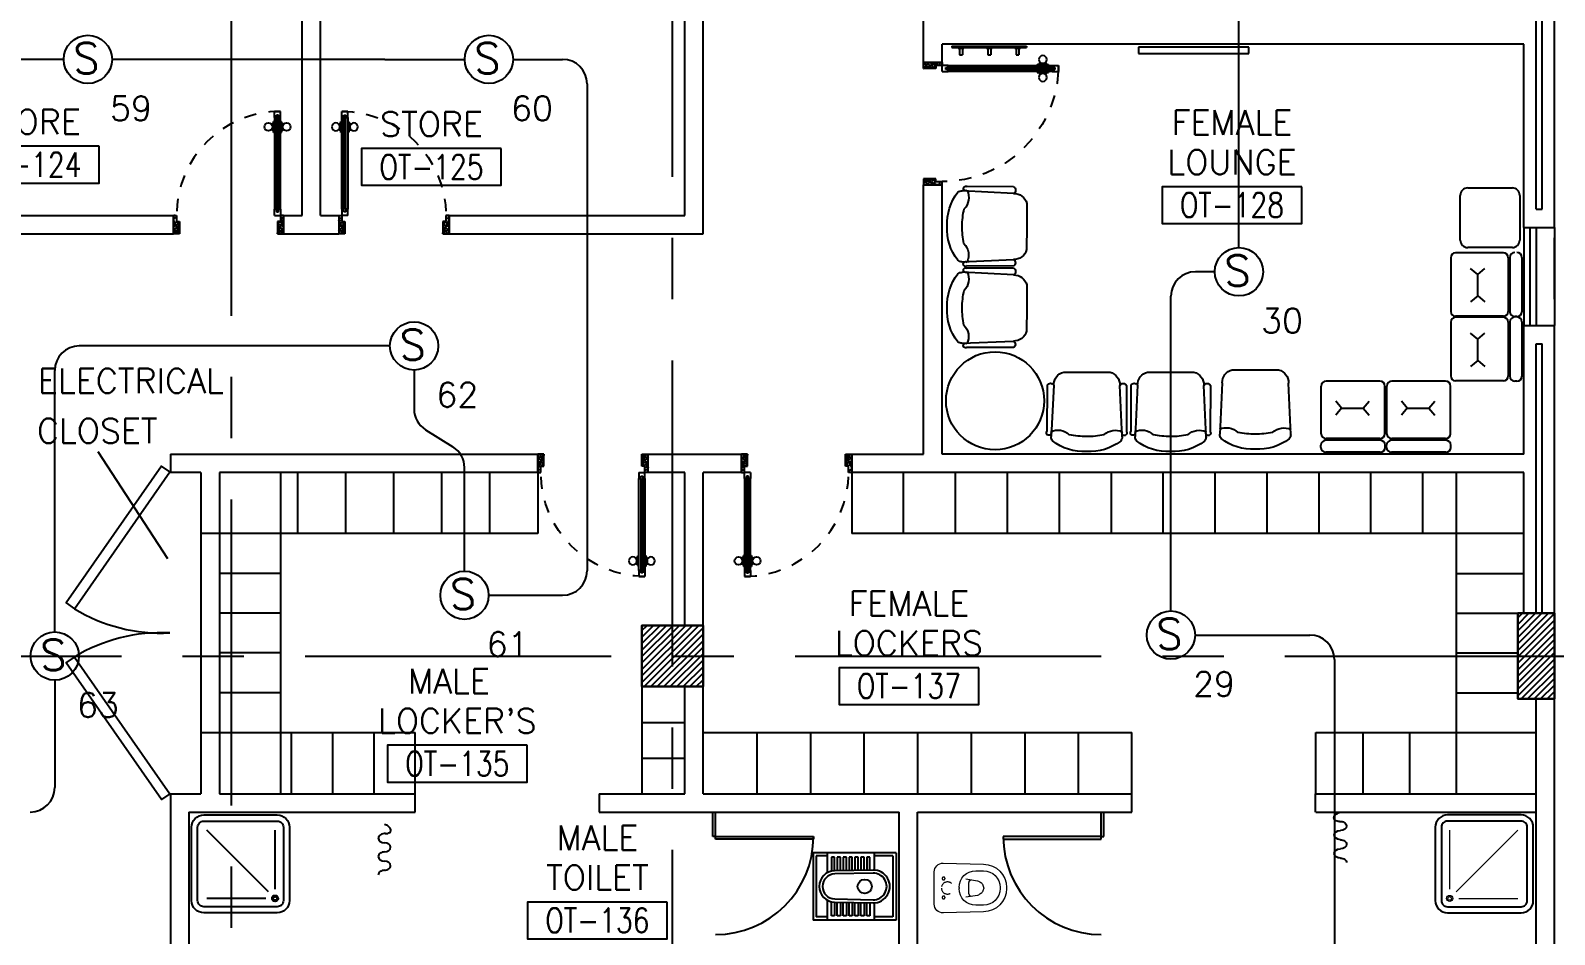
# Model space of a CAD drawing. Extents: x -0.4 to 91.9, y -1.1 to 78.4.
# Drawn here: x 30.11 to 42.55, y 40.7 to 48.08 of the extents above; entities that cross this region are included whole.
import ezdxf
from ezdxf.enums import TextEntityAlignment as Align

# ---------------------------------------------------------------- set-up
doc = ezdxf.new("R2010")
doc.units = 0
doc.header["$MEASUREMENT"] = 0
for name, pattern in [('CENTERX2', [4, 2.5, -0.5, 0.5, -0.5]), ('HIDDEN', [0.375, 0.25, -0.125]), ('HIDDEN2', [0.1875, 0.125, -0.0625])]:
    doc.linetypes.add(name, pattern=pattern)
doc.layers.get('0').update_dxf_attribs({"color": 11, "linetype": 'CONTINUOUS'})
for name, color, linetype in [('AXES', 11, 'CENTERX2'), ('COL', 11, 'CONTINUOUS'), ('CURT', 11, 'CONTINUOUS'), ('DOOR', 11, 'CONTINUOUS'), ('E-FIRE', 4, 'CONTINUOUS'), ('E-TEXT', 4, 'CONTINUOUS'), ('E-WIRE', 4, 'CONTINUOUS'), ('Ele', 11, 'CONTINUOUS'), ('FIX', 11, 'CONTINUOUS'), ('HAT', 11, 'CONTINUOUS'), ('INSUL', 11, 'CONTINUOUS'), ('Locker', 11, 'CONTINUOUS'), ('NON-MEDICAL', 11, 'CONTINUOUS'), ('PART', 11, 'CONTINUOUS'), ('RM-BOX', 11, 'CONTINUOUS'), ('RM-NAME', 11, 'CONTINUOUS'), ('RM-NO', 11, 'CONTINUOUS'), ('WALL', 11, 'CONTINUOUS'), ('WIN', 11, 'CONTINUOUS')]:
    doc.layers.add(name, color=color, linetype=linetype)
doc.styles.add('ROMANS', font='ROMANS.shx', dxfattribs={"width": 0.6})

# ---------------------------------------------------------------- blocks, each defined once
blk = doc.blocks.new('RM1')
at = {"layer": 'RM-BOX'}
blk.add_lwpolyline([(570, -200), (-570, -200), (-570, -500), (570, -500)], close=True, dxfattribs=at)
at = {"layer": 'RM-NAME', "style": 'ROMANS'}
for tag, p in [('ROOMNAME1', (0, 324)), ('ROOMNAME2', (0, 0))]:
    blk.add_attdef(tag, text='', height=200, dxfattribs=at).set_placement(p, align=Align.MIDDLE)
at = {"layer": 'RM-NO', "style": 'ROMANS', "width": 0.8}
blk.add_attdef('ROOMNO', text='', height=200, dxfattribs=at).set_placement((0, -350), align=Align.MIDDLE)
blk = doc.blocks.new('DOOR90')
at = {"layer": 'DOOR', "color": 0, "linetype": 'ByBlock'}
for p, q in [((-150, 0), (-150, -25)), ((-150, 0), (0, 0)), ((0, -50), (0, 0)), ((-1000, -25), (-1000, -75)), ((-1000, -75), (-1000, -25)), ((-950, -25), (-1000, -25)), ((-950, -75), (-1000, -75)), ((-970, -42), (-970, -58)), ((-950, -42), (-970, -42)), ((-950, -58), (-970, -58)), ((-950, -25), (-950, -42)), ((-950, -58), (-950, -75)), ((-918, -25), (-918, -18)), ((-828, -18), (-918, -18)), ((-918, -75), (-918, -82)), ((-828, -82), (-918, -82)), ((-905, -18), (-905, -9)), ((-905, -9), (-840, -9)), ((-905, -18), (-840, -18)), ((-905, -82), (-905, -91)), ((-905, -82), (-840, -82)), ((-905, -91), (-840, -91)), ((-840, -18), (-840, -9)), ((-840, -82), (-840, -91)), ((-828, -25), (-828, -18)), ((-828, -75), (-828, -82)), ((-200, -42), (-200, -25)), ((-200, -25), (-150, -25)), ((-180, -42), (-200, -42)), ((-200, -75), (-200, -58)), ((-200, -58), (-180, -58)), ((-150, -75), (-200, -75)), ((-180, -58), (-180, -42)), ((-150, -75), (-150, -25)), ((-150, -25), (-100, -25)), ((-100, -25), (-100, -50)), ((-100, -50), (0, -50)), ((-100, -850), (0, -850)), ((-100, -875), (-100, -850)), ((0, -850), (0, -900)), ((-150, -900), (-150, -875)), ((-150, -875), (-100, -875)), ((0, -900), (-150, -900)), ((-150, -900), (0, -900))]:
    blk.add_line(p, q, dxfattribs=at)
at = {"layer": 'DOOR', "color": 9, "linetype": 'ByBlock'}
for p, q in [((0, -50), (-114, 0)), ((0, -50), (-40, 0)), ((0, -50), (-100, -37)), ((0, -850), (-114, -900)), ((0, -850), (-100, -863)), ((0, -850), (-40, -900))]:
    blk.add_line(p, q, dxfattribs=at)
at = {"layer": 'DOOR', "linetype": 'ByBlock'}
for p, q in [((-200, -25), (-950, -25)), ((-200, -42), (-950, -42)), ((-200, -58), (-950, -58)), ((-950, -75), (-200, -75))]:
    blk.add_line(p, q, dxfattribs=at)
at = {"layer": 'DOOR', "color": 0, "linetype": 'ByBlock'}
for centre in [(-873, 24), (-873, -124)]:
    blk.add_circle(centre, 32.4, dxfattribs=at)
at = {"layer": 'DOOR', "color": 9, "linetype": 'ByBlock'}
for centre, radius, start, end in [((0, -50), 154, 161.1053, 166.2858), ((0, -50), 134, 158.1598, 169.28), ((0, -50), 94.4, 148.0182, 180), ((0, -50), 74.4, 137.7764, 180), ((0, -50), 114, 154.0838, 167.3774), ((0, -50), 54.4, 113.2074, 180), ((0, -50), 34.4, 90, 180), ((0, -50), 14.4, 90, 180), ((0, -850), 94.4, 180, 211.9818), ((0, -850), 74.4, 180, 222.2236), ((0, -850), 54.4, 180, 246.7926), ((0, -850), 34.4, 180, 270), ((0, -850), 14.4, 180, 270), ((0, -850), 154, 193.7142, 198.8947), ((0, -850), 134, 190.72, 201.8402)]:
    blk.add_arc(centre, radius, start, end, dxfattribs=at)
at = {"layer": 'DOOR', "linetype": 'HIDDEN', "ltscale": 0.5}
blk.add_arc((-150, -25), 850, 180, 270, dxfattribs=at)
blk = doc.blocks.new('*X64')
at = {"color": 0}
for p, q in [((42139, 155524), (42605, 155990)), ((42139, 155577), (42552, 155990)), ((42139, 155630), (42499, 155990)), ((42139, 155683), (42446, 155990)), ((42139, 155736), (42393, 155990)), ((42139, 155789), (42340, 155990)), ((42139, 155842), (42287, 155990)), ((42139, 155895), (42234, 155990)), ((42139, 155948), (42181, 155990)), ((42158, 155490), (42639, 155971)), ((42211, 155490), (42639, 155918)), ((42264, 155490), (42639, 155865)), ((42317, 155490), (42639, 155812)), ((42370, 155490), (42639, 155759)), ((42423, 155490), (42639, 155706)), ((42476, 155490), (42639, 155653)), ((42529, 155490), (42639, 155600)), ((42582, 155490), (42639, 155546)), ((42635, 155490), (42639, 155493))]:
    blk.add_line(p, q, dxfattribs=at)
blk = doc.blocks.new('COL50')
at = {"layer": 'COL'}
blk.add_lwpolyline([(-250, 250), (-250, -250), (250, -250), (250, 250)], close=True, dxfattribs=at)
blk = doc.blocks.new('A$C5C5B3FF0')
at = {"layer": 'CURT'}
for centre, major_axis, start_param, end_param in [((25, 356), (-79.1, 0), 3.926991, 4.390638), ((63, 366), (-39.1, 0), 1.419382, 3.463343), ((25, 356), (79.1, 0), 0.321751, 0.785398), ((50, 300), (49.5, 0), 1.419382, 3.141593), ((50, 300), (50, 0), 3.141593, 4.712389), ((50, 225), (-50, 0), 3.141593, 4.712389), ((50, 150), (50, 0), 1.570796, 3.141593), ((50, 150), (50, 0), 3.141593, 4.712389), ((50, 225), (50, 0), 4.712389, 6.283185), ((50, 0), (50, 0), 1.570796, 3.141593), ((50, 75), (50, 0), 0, 1.570796), ((50, 75), (-50, 0), 1.570796, 3.141593)]:
    blk.add_ellipse(centre, major_axis=major_axis, ratio=0.75, start_param=start_param, end_param=end_param, dxfattribs=at)
blk = doc.blocks.new('C11')
at = {"layer": 'HAT'}
h = blk.add_hatch(dxfattribs=at)
h.set_pattern_fill('ANSI31', color=256, scale=300, style=0)
h.set_pattern_definition([(45, (-248556.182, -75061.005), (-26.5165043, 26.5165043), [])])
h.paths.add_polyline_path([(300, 700), (0, 700), (0, 350), (300, 350)])
h.paths.add_polyline_path([(300, 350), (0, 350), (0, 0), (300, 0)])
at = {"layer": 'COL'}
blk.add_lwpolyline([(300, 700), (300, 0), (0, 0), (0, 700)], close=True, dxfattribs=at)
blk = doc.blocks.new('SHR1')
at = {"layer": 'FIX'}
for p, q in [((-196, 196), (-700, 700)), ((-143, 218), (-143, 700)), ((-218, 143), (-700, 143))]:
    blk.add_line(p, q, dxfattribs=at)
for points in [[(-825, 125), (-825, 725, -0.414214), (-725, 825), (-125, 825, -0.414214), (-25, 725), (-25, 125, -0.414214), (-125, 25), (-725, 25, -0.414214)], [(-775, 125), (-775, 725, -0.414214), (-725, 775), (-125, 775, -0.414214), (-75, 725), (-75, 125, -0.414214), (-125, 75), (-725, 75, -0.414214)]]:
    blk.add_lwpolyline(points, format="xyb", close=True, dxfattribs=at)
for radius in [25, 15]:
    blk.add_circle((-143, 143), radius, dxfattribs=at)
blk = doc.blocks.new('A$C51047138')
at = {"layer": 'FIX'}
for p, q in [((678, 550), (0, 550)), ((0, 550), (0, 0)), ((115, 524), (26, 524)), ((26, 524), (26, 26)), ((115, 524), (26, 524)), ((115, 550), (115, 386)), ((150, 515), (150, 400)), ((176, 515), (150, 515)), ((176, 403), (176, 515)), ((198, 515), (198, 403)), ((224, 515), (198, 515)), ((224, 404), (224, 515)), ((246, 515), (246, 404)), ((272, 515), (246, 515)), ((272, 405), (272, 515)), ((294, 515), (294, 405)), ((320, 515), (294, 515)), ((320, 406), (320, 515)), ((342, 515), (342, 406)), ((368, 515), (342, 515)), ((368, 407), (368, 515)), ((390, 515), (390, 407)), ((416, 515), (390, 515)), ((416, 408), (416, 515)), ((438, 515), (438, 408)), ((464, 515), (438, 515)), ((464, 409), (464, 515)), ((499, 550), (499, 409)), ((652, 524), (499, 524)), ((652, 524), (652, 26)), ((678, 550), (678, 0)), ((51, 275), (51, 275)), ((115, 164), (115, 0)), ((150, 35), (150, 150)), ((176, 147), (176, 35)), ((198, 35), (198, 147)), ((224, 146), (224, 35)), ((246, 35), (246, 146)), ((272, 145), (272, 35)), ((294, 35), (294, 145)), ((320, 144), (320, 35)), ((342, 35), (342, 144)), ((368, 143), (368, 35)), ((390, 35), (390, 143)), ((416, 142), (416, 35)), ((438, 35), (438, 142)), ((464, 141), (464, 35)), ((499, 141), (499, 0)), ((115, 26), (26, 26)), ((115, 26), (26, 26)), ((176, 35), (150, 35)), ((224, 35), (198, 35)), ((272, 35), (246, 35)), ((320, 35), (294, 35)), ((368, 35), (342, 35)), ((416, 35), (390, 35)), ((464, 35), (438, 35)), ((652, 26), (499, 26)), ((678, 0), (0, 0))]:
    blk.add_line(p, q, dxfattribs=at)
for points in [[(490, 409), (176, 403, 0.979796), (176, 147), (490, 141)], [(490, 384), (177, 377, 0.979796), (177, 173), (490, 166)], [(490, 141, 1.020621), (490, 409, 1.020621)], [(490, 166, 1.020621), (490, 384, 1.020621)]]:
    blk.add_lwpolyline(points, format="xyb", dxfattribs=at)
blk.add_circle((422, 275), 57.8, dxfattribs=at)
blk = doc.blocks.new('WC1')
at = {"layer": 'FIX', "lineweight": 20}
for p, q in [((-210, 204), (-538, 194)), ((-475, 141), (-538, 141)), ((-727, 5), (-727, -5)), ((-674, 5), (-674, -5)), ((-534, 24), (-540, 0)), ((-540, 0), (-534, -24)), ((-395, 76), (-490, 60)), ((-339, 5), (-339, -5)), ((-490, -60), (-395, -76)), ((-538, -141), (-475, -141)), ((-538, -194), (-210, -204))]:
    blk.add_line(p, q, dxfattribs=at)
at = {"layer": 'FIX', "linetype": 'Continuous', "lineweight": 20}
blk.add_line((-420, -47), (-420, 45), dxfattribs=at)
at = {"layer": 'FIX', "lineweight": 20}
blk.add_lwpolyline([(-213, -204), (-210, -204, 0.414214), (-137, -131), (-137, 0), (-137, 131, 0.414214), (-210, 204)], format="xyb", dxfattribs=at)
at = {"layer": 'FIX', "linetype": 'HIDDEN2', "lineweight": 20, "ltscale": 0.3}
blk.add_circle((-245, 0), 49.8, dxfattribs=at)
at = {"layer": 'FIX', "linetype": 'HIDDEN', "lineweight": 20, "ltscale": 0.05}
for centre in [(-213, 78), (-213, -77)]:
    blk.add_circle(centre, 11.6, dxfattribs=at)
at = {"layer": 'FIX', "lineweight": 20}
for centre, radius, start, end in [((-538, 5), 189, 90, 180), ((-538, 5), 136, 90, 180), ((-475, 5), 136, 360, 90), ((-473, -7), 68.2, 128.9242, 152.8468), ((-464, -18), 82, 108.496, 128.9242), ((-538, -5), 189, 180, 270), ((-538, -5), 136, 180, 270), ((-473, 7), 68.2, 207.1532, 231.0758), ((-464, 18), 82, 231.0758, 251.504), ((-475, -5), 136, 270, 0)]:
    blk.add_arc(centre, radius, start, end, dxfattribs=at)
at = {"layer": 'FIX', "linetype": 'Continuous', "lineweight": 20}
for centre, start, end in [((-443, 46), 357.6662, 91.6121), ((-442, -46), 268.3879, 2.3338)]:
    blk.add_arc(centre, 22.3, start, end, dxfattribs=at)
blk = doc.blocks.new('DOOR-10')
at = {"layer": 'DOOR', "color": 0, "linetype": 'ByBlock'}
for p, q in [((-83, 1005), (-92, 1005)), ((-92, 1005), (-92, 940)), ((-76, 1018), (-83, 1018)), ((-83, 928), (-83, 1018)), ((-83, 1005), (-83, 940)), ((-26, 1100), (-76, 1100)), ((-76, 1100), (-26, 1100)), ((-76, 1050), (-76, 1100)), ((-59, 1050), (-76, 1050)), ((-43, 1070), (-59, 1070)), ((-59, 1050), (-59, 1070)), ((-43, 1050), (-43, 1070)), ((-26, 1050), (-43, 1050)), ((-26, 1050), (-26, 1100)), ((-26, 1018), (-18, 1018)), ((-18, 928), (-18, 1018)), ((-18, 1005), (-9, 1005)), ((-18, 1005), (-18, 940)), ((-9, 1005), (-9, 940)), ((-83, 940), (-92, 940)), ((-76, 928), (-83, 928)), ((-26, 928), (-18, 928)), ((-18, 940), (-9, 940)), ((-1001, 0), (-1001, 150)), ((-1001, 150), (-976, 150)), ((-1001, 150), (-1001, 0)), ((-976, 150), (-976, 100)), ((-76, 200), (-59, 200)), ((-76, 150), (-76, 200)), ((-76, 150), (-26, 150)), ((-59, 200), (-59, 180)), ((-59, 180), (-43, 180)), ((-43, 200), (-26, 200)), ((-43, 180), (-43, 200)), ((-26, 200), (-26, 150)), ((-1, 150), (-26, 150)), ((-26, 150), (-26, 100)), ((-951, 0), (-1001, 0)), ((-976, 100), (-951, 100)), ((-951, 100), (-951, 0)), ((-51, 100), (-51, 0)), ((-26, 100), (-51, 100)), ((-51, 0), (-1, 0))]:
    blk.add_line(p, q, dxfattribs=at)
at = {"layer": 'DOOR', "linetype": 'ByBlock'}
for p, q in [((-76, 1050), (-76, 200)), ((-59, 200), (-59, 1050)), ((-43, 200), (-43, 1050)), ((-26, 200), (-26, 1050))]:
    blk.add_line(p, q, dxfattribs=at)
at = {"layer": 'DOOR', "color": 9, "linetype": 'ByBlock'}
for p, q in [((-1, 0), (-1, 150)), ((-951, 0), (-1001, 114)), ((-951, 0), (-1001, 40)), ((-951, 0), (-964, 100)), ((-51, 0), (-1, 114)), ((-51, 0), (-37, 100)), ((-51, 0), (-1, 40))]:
    blk.add_line(p, q, dxfattribs=at)
at = {"layer": 'DOOR', "color": 0, "linetype": 'ByBlock'}
for centre in [(-124, 973), (23, 973)]:
    blk.add_circle(centre, 32.4, dxfattribs=at)
at = {"layer": 'DOOR', "linetype": 'HIDDEN', "ltscale": 0.5}
blk.add_arc((-23, 149), 952, 93.1482, 179.9482, dxfattribs=at)
at = {"layer": 'DOOR', "color": 9, "linetype": 'ByBlock'}
for centre, radius, start, end in [((-951, 0), 154, 103.7142, 108.8947), ((-951, 0), 134, 100.72, 111.8402), ((-51, 0), 134, 68.1598, 79.28), ((-51, 0), 154, 71.1053, 76.2858), ((-951, 0), 94.4, 90, 121.9818), ((-951, 0), 74.4, 90, 132.2236), ((-951, 0), 54.4, 90, 156.7926), ((-951, 0), 34.4, 90, 180), ((-951, 0), 14.4, 90, 180), ((-51, 0), 94.4, 58.0182, 90), ((-51, 0), 74.4, 47.7764, 90), ((-51, 0), 54.4, 23.2074, 90), ((-51, 0), 34.4, 0, 90), ((-51, 0), 14.4, 0, 90), ((-51, 0), 114, 64.0838, 77.3774)]:
    blk.add_arc(centre, radius, start, end, dxfattribs=at)
blk = doc.blocks.new('S')
at = {"layer": 'E-FIRE'}
blk.add_circle((0, 0), 197, dxfattribs=at)
at = {"layer": 'E-FIRE', "color": 3, "style": 'ROMANS'}
blk.add_text('S', height=250, dxfattribs=at).set_placement((-119, -115))

msp = doc.modelspace()

# ---------------------------------------------------------------- linework, layer by layer
at = {"layer": 'AXES'}
for p, q in [((35.35, -1.1143), (35.35, 77.6984)), ((42.55, -1.1143), (42.55, 77.3484)), ((31.75, 5.75), (31.75, 64.57)), ((0.35, 42.97), (68.39, 42.97))]:
    msp.add_line(p, q, dxfattribs=at)
at = {"layer": 'E-WIRE', "color": 4, "linetype": 'ByBlock'}
for p, q in [((39.9741, 46.3063), (39.9741, 49.4699)), ((30.3798, 47.8444), (28.3399, 47.8444)), ((33.0017, 47.8444), (30.7804, 47.8444)), ((33.0017, 47.8444), (33.6536, 47.8444)), ((34.0477, 47.8444), (34.4529, 47.8444)), ((34.6529, 47.6444), (34.6529, 43.6668)), ((39.777, 46.1093), (39.6187, 46.1093))]:
    msp.add_line(p, q, dxfattribs=at)
at = {"layer": 'E-WIRE', "linetype": 'ByBlock', "ltscale": 0.3}
for p, q in [((39.4187, 43.3386), (39.4187, 45.9093)), ((33.24, 45.3068), (33.24, 44.9882)), ((33.3339, 44.8187), (33.5576, 44.6788)), ((30.3067, 42.7729), (30.3067, 41.8949))]:
    msp.add_line(p, q, dxfattribs=at)
at = {"layer": 'E-WIRE', "color": 4, "linetype": 'ByBlock', "ltscale": 0.3}
for p, q in [((33.0429, 45.5039), (30.5067, 45.5039)), ((30.3067, 43.1671), (30.3067, 45.3039)), ((33.6515, 43.6639), (33.6515, 44.5092)), ((33.8486, 43.4668), (34.4529, 43.4668))]:
    msp.add_line(p, q, dxfattribs=at)
at = {"layer": 'E-WIRE', "color": 4}
for p, q in [((39.6157, 43.1415), (40.5538, 43.1415)), ((40.7538, 42.9415), (40.7538, 35.4346))]:
    msp.add_line(p, q, dxfattribs=at)
at = {"layer": 'E-WIRE', "color": 4, "linetype": 'ByBlock'}
for centre, start, end in [((34.4529, 47.6444), 0, 90), ((34.4529, 43.6668), 270, 0)]:
    msp.add_arc(centre, 0.2, start, end, dxfattribs=at)
at = {"layer": 'E-WIRE', "linetype": 'ByBlock'}
msp.add_arc((39.6187, 45.9093), 0.2, 90, 180, dxfattribs=at)
at = {"layer": 'E-WIRE', "color": 4, "linetype": 'ByBlock', "ltscale": 0.3}
msp.add_arc((30.5067, 45.3039), 0.2, 90, 180, dxfattribs=at)
at = {"layer": 'E-WIRE', "linetype": 'ByBlock', "ltscale": 0.3}
for centre, start, end in [((33.44, 44.9882), 180, 237.97277), ((33.4515, 44.5092), 0, 57.97277), ((30.1067, 41.8949), 270, 0)]:
    msp.add_arc(centre, 0.2, start, end, dxfattribs=at)
at = {"layer": 'E-WIRE', "color": 4}
msp.add_arc((40.5538, 42.9415), 0.2, 0, 90, dxfattribs=at)
at = {"layer": 'Ele', "color": 0, "linetype": 'ByBlock', "ltscale": 0.3}
msp.add_line((32.2375, 42.345), (32.2375, 41.845), dxfattribs=at)
at = {"layer": 'FIX', "lineweight": 20}
for p, q in [((41.6947, 41.0647), (41.6947, 41.547)), ((41.7477, 41.0427), (42.252, 41.547)), ((41.7697, 40.9897), (42.252, 40.9897))]:
    msp.add_line(p, q, dxfattribs=at)
at = {"layer": 'FIX'}
for points in [[(42.377, 40.972), (42.377, 41.572, 0.4142136), (42.277, 41.672), (41.677, 41.672, 0.4142136), (41.577, 41.572), (41.577, 40.972, 0.4142136), (41.677, 40.872), (42.277, 40.872, 0.4142136)], [(42.327, 40.972), (42.327, 41.572, 0.4142136), (42.277, 41.622), (41.677, 41.622, 0.4142136), (41.627, 41.572), (41.627, 40.972, 0.4142136), (41.677, 40.922), (42.277, 40.922, 0.4142136)]]:
    msp.add_lwpolyline(points, format="xyb", close=True, dxfattribs=at)
at = {"layer": 'FIX', "lineweight": 20}
for radius in [0.025, 0.025, 0.015, 0.015]:
    msp.add_circle((41.6947, 40.9897), radius, dxfattribs=at)
at = {"layer": 'INSUL'}
for p, q in [((42.4, 46.62), (42.4, 48.42)), ((42.45, 46.62), (42.45, 48.42)), ((42.4, 46.62), (42.45, 46.62)), ((42.4, 43.32), (42.4, 45.52)), ((42.4, 45.52), (42.45, 45.52)), ((42.45, 43.32), (42.45, 45.52))]:
    msp.add_line(p, q, dxfattribs=at)
at = {"layer": 'Locker'}
for p, q in [((32.15, 44.47), (32.15, 41.845)), ((32.2917, 43.97), (32.2917, 44.47)), ((32.6833, 43.97), (32.6833, 44.47)), ((33.075, 43.97), (33.075, 44.47)), ((33.4667, 43.97), (33.4667, 44.47)), ((33.8583, 43.97), (33.8583, 44.47)), ((34.25, 44.47), (34.25, 43.97)), ((34.25, 43.97), (31.5, 43.97)), ((32.15, 43.645), (31.65, 43.645)), ((32.15, 43.32), (31.65, 43.32)), ((32.15, 42.995), (31.65, 42.995)), ((32.15, 42.67), (31.65, 42.67)), ((31.5, 42.345), (33.25, 42.345)), ((32.575, 42.345), (32.575, 41.845)), ((32.9125, 42.345), (32.9125, 41.845)), ((33.25, 41.845), (33.25, 42.345))]:
    msp.add_line(p, q, dxfattribs=at)
at = {"layer": 'Locker', "linetype": 'ByBlock', "ltscale": 0.3}
for p, q in [((36.8125, 44.47), (36.8125, 43.97)), ((37.2365, 43.97), (37.2365, 44.47)), ((37.6604, 43.97), (37.6604, 44.47)), ((38.0844, 43.97), (38.0844, 44.47)), ((38.5083, 43.97), (38.5083, 44.47)), ((38.9323, 43.97), (38.9323, 44.47)), ((39.3562, 43.97), (39.3562, 44.47)), ((39.7802, 43.97), (39.7802, 44.47)), ((40.2042, 43.97), (40.2042, 44.47)), ((40.6281, 43.97), (40.6281, 44.47)), ((41.0521, 43.97), (41.0521, 44.47)), ((41.476, 43.97), (41.476, 44.47)), ((41.75, 41.845), (41.75, 44.47)), ((42.3, 43.97), (36.8125, 43.97)), ((41.75, 43.645), (42.3, 43.645)), ((41.75, 43.32), (42.25, 43.32)), ((41.75, 42.995), (42.25, 42.995)), ((35.1, 42.72), (35.1, 41.845)), ((41.75, 42.67), (42.25, 42.67)), ((35.1, 42.4283), (35.45, 42.4283)), ((35.6, 42.345), (39.1, 42.345)), ((36.0375, 42.345), (36.0375, 41.845)), ((36.475, 42.345), (36.475, 41.845)), ((36.9125, 42.345), (36.9125, 41.845)), ((37.35, 42.345), (37.35, 41.845)), ((37.7875, 42.345), (37.7875, 41.845)), ((38.225, 42.345), (38.225, 41.845)), ((38.6625, 42.345), (38.6625, 41.845)), ((39.1, 41.845), (39.1, 42.345)), ((40.6021, 42.345), (42.4, 42.345)), ((40.6021, 41.845), (40.6021, 42.345)), ((40.9847, 42.345), (40.9847, 41.845)), ((41.3674, 42.345), (41.3674, 41.845)), ((35.1, 42.1367), (35.45, 42.1367))]:
    msp.add_line(p, q, dxfattribs=at)
at = {"layer": 'NON-MEDICAL'}
for p, q in [((37.6308, 47.9522), (37.6308, 47.9405)), ((37.6308, 47.9522), (38.2404, 47.9522)), ((37.6308, 47.9405), (38.2404, 47.9405)), ((37.6818, 47.9405), (37.6818, 47.9359)), ((37.6818, 47.9359), (37.7279, 47.9359)), ((37.6931, 47.9359), (37.6931, 47.8819)), ((37.7166, 47.9359), (37.7166, 47.8819)), ((37.7279, 47.9405), (37.7279, 47.9359)), ((37.9125, 47.9405), (37.9125, 47.9359)), ((37.9125, 47.9359), (37.9587, 47.9359)), ((37.9239, 47.9359), (37.9239, 47.8819)), ((37.9473, 47.9359), (37.9473, 47.8819)), ((37.9587, 47.9405), (37.9587, 47.9359)), ((38.1433, 47.9405), (38.1433, 47.9359)), ((38.1433, 47.9359), (38.1895, 47.9359)), ((38.1547, 47.9359), (38.1547, 47.8819)), ((38.1781, 47.9359), (38.1781, 47.8819)), ((38.1895, 47.9405), (38.1895, 47.9359)), ((38.2404, 47.9522), (38.2404, 47.9405)), ((39.1548, 47.943), (39.1548, 47.893)), ((40.0548, 47.943), (39.1548, 47.943)), ((40.0548, 47.893), (40.0548, 47.943)), ((37.6931, 47.8819), (37.7166, 47.8819)), ((37.9239, 47.8819), (37.9473, 47.8819)), ((38.1547, 47.8819), (38.1781, 47.8819)), ((39.1548, 47.893), (40.0548, 47.893)), ((41.8415, 46.7939), (42.2063, 46.7939)), ((41.7807, 46.3683), (41.7807, 46.7331)), ((42.2671, 46.7331), (42.2671, 46.3683)), ((42.2063, 46.3075), (41.8415, 46.3075)), ((41.7026, 46.2245), (41.7026, 45.7854)), ((42.1326, 46.2645), (41.7426, 46.2645)), ((42.1726, 46.2245), (42.1726, 45.7854)), ((42.1863, 46.2271), (42.1863, 45.7828)), ((42.2836, 46.2271), (42.2836, 45.7828)), ((41.9237, 46.087), (41.8653, 46.1357)), ((41.9237, 46.087), (41.9821, 46.1357)), ((41.9237, 45.9119), (41.9237, 46.087)), ((41.9237, 45.9119), (41.8653, 45.8633)), ((41.9237, 45.9119), (41.9821, 45.8633)), ((41.7026, 45.6974), (41.7026, 45.2582)), ((42.1326, 45.7454), (41.7426, 45.7454)), ((42.1326, 45.7454), (41.7426, 45.7454)), ((42.1326, 45.7374), (41.7426, 45.7374)), ((42.1726, 45.6974), (42.1726, 45.2582)), ((42.1863, 45.7), (42.1863, 45.2556)), ((42.2436, 45.7431), (42.2263, 45.7431)), ((42.2436, 45.7428), (42.2263, 45.7428)), ((42.2436, 45.7428), (42.2263, 45.7428)), ((42.2436, 45.74), (42.2263, 45.74)), ((42.2836, 45.7), (42.2836, 45.2556)), ((41.9237, 45.5599), (41.8653, 45.6085)), ((41.9237, 45.5599), (41.9821, 45.6085)), ((41.9237, 45.3848), (41.9237, 45.5599)), ((41.9237, 45.3848), (41.8653, 45.3361)), ((41.9237, 45.3848), (41.9821, 45.3361)), ((40.646, 44.7861), (40.646, 45.1761)), ((40.646, 44.7861), (40.646, 45.1761)), ((41.1252, 45.2161), (40.686, 45.2161)), ((41.1652, 44.7861), (41.1652, 45.1761)), ((41.182, 44.7861), (41.182, 45.1761)), ((41.182, 44.7861), (41.182, 45.1761)), ((41.6611, 45.2161), (41.222, 45.2161)), ((41.7011, 44.7861), (41.7011, 45.1761)), ((42.1326, 45.2182), (41.7426, 45.2182)), ((42.1326, 45.2182), (41.7426, 45.2182)), ((42.2436, 45.2156), (42.2263, 45.2156)), ((42.2436, 45.2156), (42.2263, 45.2156)), ((40.8126, 44.995), (40.7639, 45.0534)), ((40.9877, 44.995), (41.0364, 45.0534)), ((41.3485, 44.995), (41.2999, 45.0534)), ((41.5236, 44.995), (41.5723, 45.0534)), ((40.8126, 44.995), (40.7639, 44.9367)), ((40.8126, 44.995), (40.9877, 44.995)), ((40.9877, 44.995), (41.0364, 44.9367)), ((41.3485, 44.995), (41.2999, 44.9367)), ((41.3485, 44.995), (41.5236, 44.995)), ((41.5236, 44.995), (41.5723, 44.9367)), ((40.6435, 44.6751), (40.6435, 44.6924)), ((40.6435, 44.6751), (40.6435, 44.6924)), ((41.1278, 44.7324), (40.6835, 44.7324)), ((41.1252, 44.7461), (40.686, 44.7461)), ((41.1678, 44.6751), (41.1678, 44.6924)), ((41.1686, 44.6751), (41.1686, 44.6924)), ((41.1794, 44.6751), (41.1794, 44.6924)), ((41.1794, 44.6751), (41.1794, 44.6924)), ((41.6637, 44.7324), (41.2194, 44.7324)), ((41.6611, 44.7461), (41.222, 44.7461)), ((41.7037, 44.6751), (41.7037, 44.6924)), ((41.1278, 44.6351), (40.6835, 44.6351)), ((41.6637, 44.6351), (41.2194, 44.6351))]:
    msp.add_line(p, q, dxfattribs=at)
at = {"layer": 'NON-MEDICAL', "extrusion": (0, 0, -1)}
for p, q in [((38.1345, 46.8039), (37.7561, 46.8052)), ((38.1343, 46.7498), (37.7146, 46.7708)), ((38.2421, 46.6684), (38.2415, 46.4792)), ((38.2415, 46.4792), (38.2408, 46.2901)), ((37.7126, 46.1913), (38.1324, 46.2094)), ((38.1343, 46.0839), (37.7146, 46.1049)), ((38.1323, 46.1553), (37.7539, 46.1566)), ((38.1345, 46.138), (37.7561, 46.1393)), ((38.2421, 46.0025), (38.2415, 45.8133)), ((38.2415, 45.8133), (38.2408, 45.6242)), ((37.7126, 45.5254), (38.1324, 45.5435)), ((38.1323, 45.4894), (37.7539, 45.4907)), ((38.5432, 45.2902), (38.7324, 45.2895)), ((39.2282, 45.2902), (39.4174, 45.2895)), ((39.9198, 45.3094), (40.1089, 45.3088)), ((40.1089, 45.3088), (40.2981, 45.3081)), ((38.4077, 45.1825), (38.4064, 44.8042)), ((38.4618, 45.1824), (38.4408, 44.7626)), ((38.7324, 45.2895), (38.9215, 45.2889)), ((39.0203, 44.7607), (39.0022, 45.1805)), ((39.0563, 45.1803), (39.055, 44.802)), ((39.0927, 45.1825), (39.0914, 44.8042)), ((39.1468, 45.1824), (39.1258, 44.7626)), ((39.4174, 45.2895), (39.6065, 45.2889)), ((39.7053, 44.7607), (39.6872, 45.1805)), ((39.7413, 45.1803), (39.74, 44.802)), ((39.8383, 45.2016), (39.8174, 44.7819)), ((40.3969, 44.7799), (40.3788, 45.1997))]:
    msp.add_line(p, q, dxfattribs=at)
at = {"layer": 'NON-MEDICAL'}
msp.add_circle((37.9831, 45.0558), 0.4, dxfattribs=at)
at = {"layer": 'NON-MEDICAL', "extrusion": (0, 0, -1)}
for centre, radius, start, end in [((-37.7448, 46.7893), 0.0195, 235.03992, 125.35171), ((-38.1204, 46.7769), 0.0304, 117.61716, 242.77448), ((-38.0042, 46.5048), 0.412, 356.75257, 38.14876), ((-37.7125, 46.7199), 0.051, 50.65614, 92.28364), ((-37.6333, 46.7167), 0.1352, 155.27234, 224.16343), ((-38.1374, 46.6419), 0.108, 88.33544, 165.796), ((-38.4652, 46.4687), 0.7509, 0.93926, 11.81859), ((-38.0041, 46.4553), 0.412, 322.24288, 3.63907), ((-38.4652, 46.4882), 0.7509, 348.57305, 359.45238), ((-37.6316, 46.2459), 0.1352, 136.22821, 205.1193), ((-38.1363, 46.3173), 0.108, 194.59564, 272.0562), ((-37.7109, 46.2422), 0.051, 268.108, 309.7355), ((-37.7427, 46.1726), 0.0195, 235.03992, 125.35171), ((-38.1183, 46.1824), 0.0304, 117.61716, 242.77448), ((-38.0042, 45.8389), 0.412, 356.75257, 38.14876), ((-37.7125, 46.054), 0.051, 50.65614, 92.28364), ((-37.7448, 46.1233), 0.0195, 235.03992, 125.35171), ((-37.6333, 46.0508), 0.1352, 155.27234, 224.16343), ((-38.1204, 46.111), 0.0304, 117.61716, 242.77448), ((-38.1374, 45.976), 0.108, 88.33544, 165.796), ((-38.4652, 45.8028), 0.7509, 0.93926, 11.81859), ((-38.0041, 45.7894), 0.412, 322.24288, 3.63907), ((-38.4652, 45.8223), 0.7509, 348.57305, 359.45238), ((-37.6316, 45.58), 0.1352, 136.22821, 205.1193), ((-38.1183, 45.5165), 0.0304, 117.61716, 242.77448), ((-38.1363, 45.6514), 0.108, 194.59564, 272.0562), ((-37.7109, 45.5763), 0.051, 268.108, 309.7355), ((-37.7427, 45.5067), 0.0195, 235.03992, 125.35171), ((-38.5697, 45.1855), 0.108, 358.33544, 75.796), ((-39.2547, 45.1855), 0.108, 358.33544, 75.796), ((-39.9463, 45.2047), 0.108, 358.33544, 75.796), ((-40.2709, 45.2036), 0.108, 104.59564, 182.0562), ((-38.4347, 45.1684), 0.0304, 27.61716, 152.77448), ((-38.8943, 45.1844), 0.108, 104.59564, 182.0562), ((-39.0292, 45.1664), 0.0304, 27.61716, 152.77448), ((-39.1197, 45.1684), 0.0304, 27.61716, 152.77448), ((-39.5793, 45.1844), 0.108, 104.59564, 182.0562), ((-39.7142, 45.1664), 0.0304, 27.61716, 152.77448), ((-38.4223, 44.7929), 0.0195, 145.03992, 35.35171), ((-38.4949, 44.6813), 0.1352, 65.27234, 134.16343), ((-38.9657, 44.6797), 0.1352, 46.22821, 115.1193), ((-39.039, 44.7908), 0.0195, 145.03992, 35.35171), ((-39.1074, 44.7929), 0.0195, 145.03992, 35.35171), ((-39.1799, 44.6813), 0.1352, 65.27234, 134.16343), ((-39.6507, 44.6797), 0.1352, 46.22821, 115.1193), ((-39.724, 44.7908), 0.0195, 145.03992, 35.35171), ((-39.8715, 44.7006), 0.1352, 65.27234, 134.16343), ((-40.1194, 45.5325), 0.7509, 270.93926, 281.81859), ((-40.1, 45.5326), 0.7509, 258.57305, 269.45238), ((-40.3422, 44.6989), 0.1352, 46.22821, 115.1193), ((-38.4917, 44.7606), 0.051, 320.65614, 2.28364), ((-38.7068, 45.0523), 0.412, 266.75257, 308.14876), ((-38.7429, 45.5132), 0.7509, 270.93926, 281.81859), ((-38.7563, 45.0521), 0.412, 232.24288, 273.63907), ((-38.7234, 45.5133), 0.7509, 258.57305, 269.45238), ((-38.9694, 44.759), 0.051, 178.108, 219.7355), ((-39.1767, 44.7606), 0.051, 320.65614, 2.28364), ((-39.3918, 45.0523), 0.412, 266.75257, 308.14876), ((-39.4279, 45.5132), 0.7509, 270.93926, 281.81859), ((-39.4413, 45.0521), 0.412, 232.24288, 273.63907), ((-39.4084, 45.5133), 0.7509, 258.57305, 269.45238), ((-39.6544, 44.759), 0.051, 178.108, 219.7355), ((-39.8683, 44.7798), 0.051, 320.65614, 2.28364), ((-40.0834, 45.0715), 0.412, 266.75257, 308.14876), ((-40.1329, 45.0714), 0.412, 232.24288, 273.63907), ((-40.3459, 44.7782), 0.051, 178.108, 219.7355)]:
    msp.add_arc(centre, radius, start, end, dxfattribs=at)
at = {"layer": 'NON-MEDICAL'}
for centre, radius, start, end in [((41.8415, 46.7331), 0.0608, 90, 180), ((42.2063, 46.7331), 0.0608, 0, 90), ((41.8415, 46.3683), 0.0608, 180, 270), ((42.2063, 46.3683), 0.0608, 270, 0), ((41.7426, 46.2245), 0.04, 90, 180), ((42.1326, 46.2245), 0.04, 0, 90), ((42.2263, 46.2271), 0.04, 90, 180), ((42.2436, 46.2271), 0.04, 0, 90), ((41.7426, 45.7854), 0.04, 180, 270), ((41.7426, 45.6974), 0.04, 90, 180), ((42.1326, 45.7854), 0.04, 270, 0), ((42.1326, 45.6974), 0.04, 0, 90), ((42.2263, 45.7828), 0.04, 180, 270), ((42.2263, 45.7), 0.04, 90, 180), ((42.2436, 45.7828), 0.04, 270, 0), ((42.2436, 45.7), 0.04, 0, 90), ((40.686, 45.1761), 0.04, 90, 180), ((41.1252, 45.1761), 0.04, 0, 90), ((41.222, 45.1761), 0.04, 90, 180), ((41.6611, 45.1761), 0.04, 0, 90), ((41.7426, 45.2582), 0.04, 180, 270), ((42.1326, 45.2582), 0.04, 270, 0), ((42.2263, 45.2556), 0.04, 180, 270), ((42.2436, 45.2556), 0.04, 270, 0), ((40.6835, 44.6924), 0.04, 90, 180), ((40.6835, 44.6751), 0.04, 180, 270), ((40.686, 44.7861), 0.04, 180, 270), ((41.1252, 44.7861), 0.04, 270, 0), ((41.1278, 44.6924), 0.04, 0, 90), ((41.1278, 44.6751), 0.04, 270, 0), ((41.2194, 44.6924), 0.04, 90, 180), ((41.2194, 44.6751), 0.04, 180, 270), ((41.222, 44.7861), 0.04, 180, 270), ((41.6611, 44.7861), 0.04, 270, 0), ((41.6637, 44.6924), 0.04, 0, 90), ((41.6637, 44.6751), 0.04, 270, 0)]:
    msp.add_arc(centre, radius, start, end, dxfattribs=at)
at = {"layer": 'PART', "linetype": 'ByBlock'}
for p, q in [((35.68, 41.495), (35.68, 41.695)), ((35.7, 41.495), (35.7, 41.695)), ((38.85, 41.495), (38.85, 41.695)), ((38.87, 41.495), (38.87, 41.695)), ((35.7, 41.495), (35.68, 41.495)), ((35.7, 41.495), (36.5, 41.495)), ((35.7, 41.475), (35.7, 41.495)), ((36.5, 41.475), (35.7, 41.475)), ((36.5, 41.495), (36.5, 41.475)), ((38.85, 41.495), (38.05, 41.495)), ((38.05, 41.495), (38.05, 41.475)), ((38.05, 41.475), (38.85, 41.475)), ((38.85, 41.495), (38.87, 41.495)), ((38.85, 41.475), (38.85, 41.495))]:
    msp.add_line(p, q, dxfattribs=at)
for centre, start, end in [((35.7, 41.495), 270, 0), ((38.85, 41.495), 180, 270)]:
    msp.add_arc(centre, 0.8, start, end, dxfattribs=at)
at = {"layer": 'WALL'}
for p, q in [((37.4, 47.82), (37.4, 50.32)), ((35.6, 46.42), (35.6, 49.92)), ((32.325, 46.57), (32.325, 48.72)), ((32.475, 46.57), (32.475, 48.72)), ((35.45, 46.57), (35.45, 48.72)), ((42.55, 46.47), (42.55, 48.57)), ((42.3, 47.97), (37.55, 47.97)), ((37.55, 47.82), (37.55, 47.97)), ((42.3, 46.47), (42.3, 47.97)), ((37.55, 47.82), (37.4, 47.82)), ((37.4, 44.62), (37.4, 46.82)), ((37.55, 46.82), (37.4, 46.82)), ((37.55, 44.62), (37.55, 46.82)), ((29.35, 46.57), (31.275, 46.57)), ((31.275, 46.57), (31.275, 46.42)), ((32.175, 46.57), (32.325, 46.57)), ((32.175, 46.42), (32.175, 46.57)), ((32.475, 46.57), (32.625, 46.57)), ((32.625, 46.57), (32.625, 46.42)), ((33.525, 46.57), (35.45, 46.57)), ((33.525, 46.57), (33.525, 46.42)), ((28.075, 46.42), (31.275, 46.42)), ((32.175, 46.42), (32.625, 46.42)), ((33.525, 46.42), (35.6, 46.42)), ((42.3, 46.47), (42.55, 46.47)), ((42.3, 44.62), (42.3, 45.67)), ((42.3, 45.67), (42.55, 45.67)), ((42.55, 43.22), (42.55, 45.67)), ((31.2289, 43.7631), (30.6615, 44.6393)), ((31.25, 44.62), (31.25, 44.47)), ((31.25, 44.62), (34.25, 44.62)), ((31.25, 44.62), (31.25, 44.47)), ((31.25, 44.62), (31.25, 44.47)), ((34.25, 44.47), (34.25, 44.62)), ((35.15, 44.62), (35.9125, 44.62)), ((35.15, 44.47), (35.15, 44.62)), ((35.9125, 44.62), (35.9125, 44.47)), ((36.8125, 44.62), (36.8125, 44.47)), ((36.8125, 44.62), (37.4, 44.62)), ((42.3, 44.62), (37.55, 44.62)), ((31.5, 44.47), (31.25, 44.47)), ((31.5, 44.47), (31.4, 44.47)), ((31.5, 44.47), (31.5, 41.845)), ((34.25, 44.47), (31.65, 44.47)), ((31.65, 44.47), (31.65, 41.845)), ((35.45, 44.47), (35.15, 44.47)), ((35.45, 43.22), (35.45, 44.47)), ((35.9125, 44.47), (35.6, 44.47)), ((35.6, 41.845), (35.6, 44.47)), ((42.3, 44.47), (36.8125, 44.47)), ((42.3, 43.323), (42.3, 44.47)), ((35.45, 41.845), (35.45, 42.72)), ((42.4, 37.27), (42.4, 42.62)), ((42.55, 37.22), (42.55, 42.6199)), ((31.25, 41.845), (31.5, 41.845)), ((31.25, 41.845), (31.25, 38.62)), ((31.65, 41.845), (33.25, 41.845)), ((34.75, 41.845), (35.45, 41.845)), ((35.6, 41.845), (39.1, 41.845)), ((40.6021, 41.845), (42.4, 41.845)), ((31.4, 41.695), (33.25, 41.695)), ((31.4, 41.695), (31.4, 38.77)), ((34.75, 41.695), (37.2, 41.695)), ((37.2, 39.37), (37.2, 41.695)), ((37.35, 39.37), (37.35, 41.695)), ((37.35, 41.695), (39.1, 41.695)), ((40.6021, 41.695), (42.4, 41.695))]:
    msp.add_line(p, q, dxfattribs=at)
at = {"layer": 'WALL', "linetype": 'ByBlock'}
for p, q in [((33.25, 41.695), (33.25, 41.845)), ((34.75, 41.845), (34.75, 41.695)), ((39.1, 41.695), (39.1, 41.845)), ((40.6001, 41.695), (40.6001, 41.845))]:
    msp.add_line(p, q, dxfattribs=at)
at = {"layer": 'WALL'}
for points in [[(31.2447, 44.4737), (31.1765, 44.5212), (30.3983, 43.4044), (30.4665, 43.3569)], [(31.2447, 41.8448), (31.1765, 41.7972), (30.3983, 42.914), (30.4665, 42.9615)]]:
    msp.add_lwpolyline(points, close=True, dxfattribs=at)
at = {"layer": 'WALL', "linetype": 'ByBlock', "ltscale": 0.3}
for points in [[(42.55, 43.32), (42.25, 43.32), (42.25, 42.62), (42.55, 42.62)], [(35.6, 42.72), (35.1, 42.72), (35.1, 43.22), (35.6, 43.22)]]:
    msp.add_lwpolyline(points, close=True, dxfattribs=at)
at = {"layer": 'WALL'}
for centre, start, end in [((31.1765, 44.5212), 238.62591, 272.86757), ((31.1765, 41.7972), 87.13243, 121.37409)]:
    msp.add_arc(centre, 1.3637, start, end, dxfattribs=at)
at = {"layer": 'WIN'}
for p, q in [((42.3, 46.47), (42.3, 45.67)), ((42.35, 46.47), (42.35, 45.67)), ((42.4, 46.47), (42.4, 45.67)), ((42.55, 46.47), (42.55, 45.67))]:
    msp.add_line(p, q, dxfattribs=at)

# ---------------------------------------------------------------- block references
at = {"layer": 'COL', "linetype": 'ByBlock', "xscale": 0.001, "yscale": 0.001, "zscale": 0.001}
msp.add_blockref('C11', (42.25, 42.62), dxfattribs=at)
at = {"layer": 'COL', "xscale": 0.001, "yscale": 0.001, "zscale": 0.001}
msp.add_blockref('COL50', (35.35, 42.97), dxfattribs=at)
at = {"layer": 'CURT', "linetype": 'ByBlock', "yscale": 0.001, "zscale": 0.001}
for p, xscale in [((40.8521, 41.2825), -0.001), ((32.9479, 41.1825), 0.001)]:
    msp.add_blockref('A$C5C5B3FF0', p, dxfattribs=dict(at, xscale=xscale))
at = {"layer": 'DOOR', "color": 0, "linetype": 'ByBlock', "ltscale": 0.3, "yscale": 0.001, "zscale": 0.001}
for name, p, xscale, rotation in [('DOOR-10', (37.4, 47.8207), -0.001, 270), ('DOOR90', (35.15, 44.62), -0.001, 270), ('DOOR90', (35.9125, 44.62), 0.001, 90)]:
    msp.add_blockref(name, p, dxfattribs=dict(at, xscale=xscale, rotation=rotation))
at = {"layer": 'DOOR', "color": 0, "linetype": 'ByBlock', "yscale": 0.001, "zscale": 0.001}
for p, xscale, rotation in [((32.175, 46.42), 0.001, 270), ((32.625, 46.42), -0.001, 90)]:
    msp.add_blockref('DOOR90', p, dxfattribs=dict(at, xscale=xscale, rotation=rotation))
at = {"layer": 'E-FIRE', "color": 4, "xscale": 0.0009999999892897904, "yscale": 0.0009999999892897904, "zscale": 0.001}
for p in [(30.5769, 47.8444), (33.8506, 47.8444), (39.9741, 46.1093), (33.24, 45.5039), (33.6515, 43.4668), (39.4187, 43.1415), (30.3067, 42.97)]:
    msp.add_blockref('S', p, dxfattribs=at)
at = {"layer": 'FIX', "yscale": 0.001, "zscale": 0.001}
for name, p, xscale in [('SHR1', (32.248, 40.847), 0.001), ('WC1', (37.35, 41.075), -0.001)]:
    msp.add_blockref(name, p, dxfattribs=dict(at, xscale=xscale))
at = {"layer": 'FIX', "linetype": 'ByBlock', "xscale": 0.001, "yscale": 0.001, "zscale": 0.001}
msp.add_blockref('A$C51047138', (36.4971, 40.813), dxfattribs=at)
at = {"layer": 'HAT', "xscale": 0.001, "yscale": 0.001, "zscale": 0.001}
msp.add_blockref('*X64', (-7.0392, -112.7697), dxfattribs=at)
at = {"layer": 'RM-NAME', "xscale": 0.001, "yscale": 0.001, "zscale": 0.001}
for p, values in [((30.099, 47.3343), {'ROOMNO': 'OT-124', 'ROOMNAME2': 'STORE'}), ((33.3819, 47.3159), {'ROOMNO': 'OT-125', 'ROOMNAME2': 'STORE'}), ((39.9173, 47.0044), {'ROOMNO': 'OT-128', 'ROOMNAME2': 'LOUNGE', 'ROOMNAME1': 'FEMALE'}), ((37.2796, 43.0751), {'ROOMNO': 'OT-137', 'ROOMNAME2': 'LOCKERS', 'ROOMNAME1': 'FEMALE'}), ((33.5933, 42.4408), {'ROOMNO': 'OT-135', 'ROOMNAME2': "LOCKER'S", 'ROOMNAME1': 'MALE '}), ((34.7367, 41.1607), {'ROOMNO': 'OT-136', 'ROOMNAME2': 'TOILET', 'ROOMNAME1': 'MALE'})]:
    msp.add_blockref('RM1', p, dxfattribs=at).add_auto_attribs(values)

# ---------------------------------------------------------------- texts
at = {"layer": 'E-FIRE', "color": 4, "style": 'ROMANS'}
for s, p in [('59', (30.758, 47.3446)), ('60', (34.0317, 47.3446)), ('30', (40.1552, 45.6095)), ('62', (33.4211, 45.0041)), ('61', (33.8326, 42.967)), ('29', (39.5998, 42.6417)), ('63', (30.4878, 42.4703))]:
    msp.add_text(s, height=0.2, dxfattribs=at).set_placement(p)
at = {"layer": 'E-TEXT', "color": 4, "style": 'ROMANS'}
for s, p in [('ELECTRICAL', (30.1703, 45.1187)), ('CLOSET', (30.161, 44.7104))]:
    msp.add_text(s, height=0.2, dxfattribs=at).set_placement(p)

doc.saveas('drawing.dxf')
